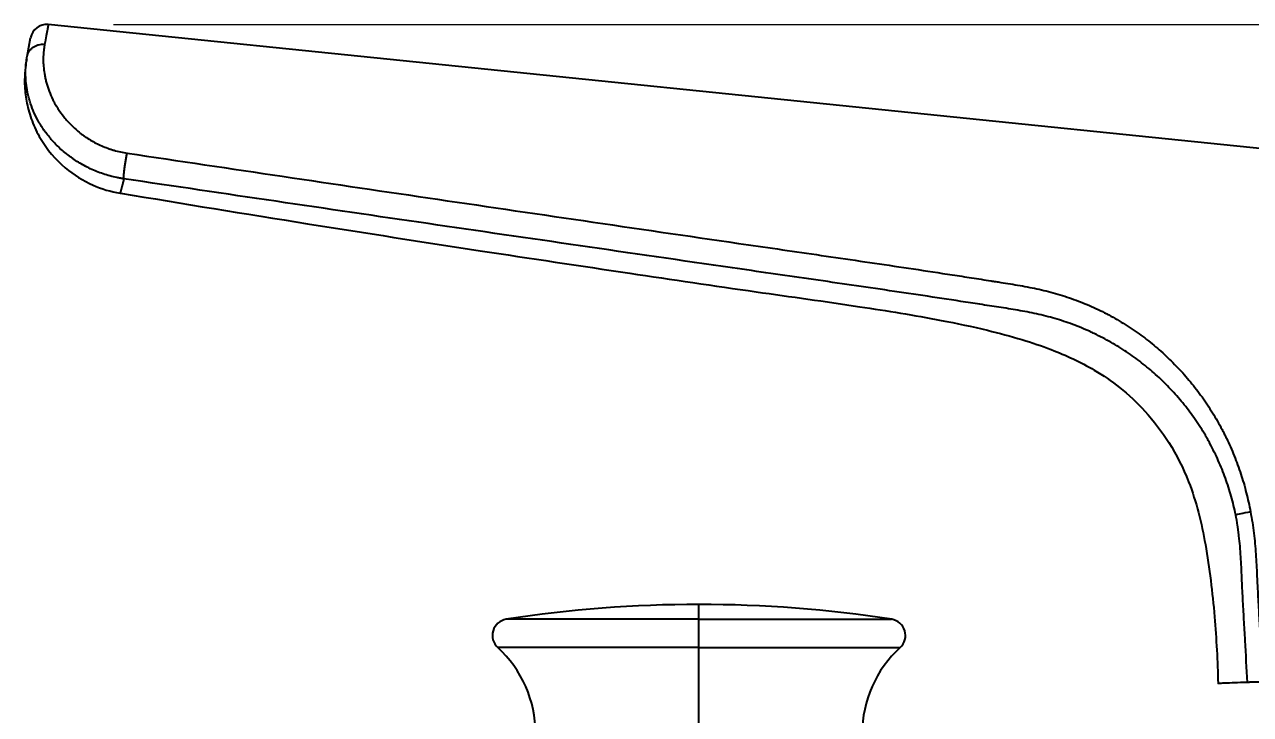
# Model space of a CAD drawing. Extents: x 1425 to 2779, y 0 to 992.
# Drawn here: x 2120.5 to 2195.6, y 469.9 to 512.1 of the extents above; entities that cross this region are included whole.
import ezdxf

# ---------------------------------------------------------------- set-up
doc = ezdxf.new("R2010")
doc.units = 0
doc.header["$LTSCALE"] = 10
doc.header["$MEASUREMENT"] = 0
doc.header["$PDMODE"] = 3
doc.header["$PDSIZE"] = -10
doc.layers.get('0').update_dxf_attribs({"linetype": 'CONTINUOUS'})
doc.layers.get('DEFPOINTS').update_dxf_attribs({"linetype": 'CONTINUOUS'})
doc.layers.add('1', color=7, linetype='CONTINUOUS')
doc.styles.add('Daelim Dimension', font='')
doc.styles.get('Daelim Dimension').set_extended_font_data('나눔고딕')
doc.dimstyles.new('DEFAULT', dxfattribs={"dimscale": 2, "dimtxt": 2, "dimasz": 2, "dimexe": 0, "dimexo": 2, "dimgap": 1, "dimtad": 1, "dimdec": 1, "dimzin": 9, "dimdsep": 46, "dimtxsty": 'Daelim Dimension', "dimcen": 0.5, "dimclrd": 252, "dimclre": 252, "dimclrt": 3, "dimadec": 1, "dimazin": 0, "dimtfac": 1, "dimtdec": 1, "dimtix": 1, "dimtmove": 0, "dimatfit": 3, "dimfxl": 1, "dimtolj": 1, "dimtzin": 1, "dimlwd": 9, "dimlwe": 9, "dimarcsym": 0})

# ---------------------------------------------------------------- blocks, each defined once
blk = doc.blocks.new('*D17')
at = {"color": 5, "lineweight": 9, "ltscale": 0.5, "transparency": 16777216}
for p, q in [((2125.992, 512.097), (2302.11, 512.097)), ((2302.11, 364.429), (2302.11, 508.097)), ((2268.773, 360.429), (2302.11, 360.429))]:
    blk.add_line(p, q, dxfattribs=at)
at = {"color": 5, "ltscale": 0.5, "transparency": 16777216}
for points in [[(2301.443, 508.097), (2302.777, 508.097), (2302.11, 512.097)], [(2301.443, 364.429), (2302.777, 364.429), (2302.11, 360.429)]]:
    blk.add_solid(points, dxfattribs=at)
at = {"layer": 'DEFPOINTS', "color": 0, "ltscale": 0.5, "transparency": 16777216}
for p in [(2121.992, 512.097), (2302.11, 512.097), (2264.773, 360.429)]:
    blk.add_point(p, dxfattribs=at)
at = {"color": 7, "lineweight": -3, "ltscale": 0.5, "transparency": 16777216, "insert": (2294.466, 436.263), "char_height": 10, "attachment_point": 5, "rotation": 90, "style": 'Daelim Dimension'}
blk.add_mtext('\\A1;151.5', dxfattribs=at)

msp = doc.modelspace()

# ---------------------------------------------------------------- linework, layer by layer
at = {"layer": '1', "color": 7, "linetype": 'Continuous', "lineweight": -3}
for p, q in [((2220.757, 502.009), (2121.987, 512.098)), ((2120.695, 510.142), (2120.907, 511.285)), ((2120.695, 510.141), (2120.695, 510.142)), ((2161.839, 475.686), (2161.839, 476.598)), ((2161.839, 475.686), (2150.035, 475.686)), ((2161.839, 475.686), (2173.642, 475.686)), ((2161.839, 473.959), (2161.839, 475.686)), ((2161.839, 473.959), (2149.515, 473.959)), ((2161.839, 468.698), (2161.839, 473.959)), ((2161.839, 473.959), (2174.162, 473.959))]:
    msp.add_line(p, q, dxfattribs=at)
for centre, radius, start, end in [((2121.89, 511.102), 1, 84.75487, 169.49507), ((2161.839, 399.747), 76.851, 90, 98.83502), ((2161.839, 399.747), 76.851, 81.16498, 90), ((2150.189, 474.698), 1, 98.83502, 227.6589), ((2173.489, 474.698), 1, 312.3411, 81.16498), ((2144.721, 468.698), 7.117, 0, 47.6589), ((2178.956, 468.698), 7.117, 132.3411, 180)]:
    msp.add_arc(centre, radius, start, end, dxfattribs=at)
msp.add_ellipse((2195.672, 482.262), major_axis=(-0.981, -0.195), ratio=0.010859, start_param=4.766964, end_param=6.079465, dxfattribs=at)
for points, knots in [([(2121.992, 512.097), (2121.992, 512.097), (2121.992, 512.097), (2121.992, 512.097), (2121.991, 512.091), (2121.987, 512.072), (2121.986, 512.064), (2121.983, 512.049), (2121.982, 512.044), (2121.98, 512.033), (2121.979, 512.027), (2121.968, 511.969), (2121.954, 511.893), (2121.917, 511.69), (2121.894, 511.564), (2121.838, 511.263), (2121.806, 511.088), (2121.769, 510.887)], [0, 0, 0, 0, 0.000142, 0.000142, 0.125125, 0.125125, 0.187616, 0.187616, 0.218861, 0.218861, 0.250107, 0.250107, 0.500071, 0.500071, 0.750036, 0.750036, 1, 1, 1, 1]), ([(2120.695, 510.142), (2120.706, 510.199), (2120.722, 510.255), (2120.765, 510.363), (2120.792, 510.414), (2120.857, 510.512), (2120.894, 510.558), (2120.976, 510.642), (2121.022, 510.681), (2121.12, 510.749), (2121.173, 510.779), (2121.284, 510.828), (2121.342, 510.848), (2121.461, 510.878), (2121.522, 510.887), (2121.645, 510.895), (2121.707, 510.894), (2121.769, 510.887)], [0, 0, 0, 0, 0.125, 0.125, 0.25, 0.25, 0.375, 0.375, 0.5, 0.5, 0.625, 0.625, 0.75, 0.75, 0.875, 0.875, 1, 1, 1, 1]), ([(2121.769, 510.887), (2121.76, 510.838), (2121.752, 510.788), (2121.74, 510.71), (2121.736, 510.683), (2121.729, 510.63), (2121.711, 510.495), (2121.698, 510.351), (2121.686, 510.109), (2121.683, 509.983), (2121.689, 509.719), (2121.696, 509.582), (2121.724, 509.296), (2121.745, 509.148), (2121.787, 508.917), (2121.803, 508.838), (2121.831, 508.718), (2121.841, 508.678), (2121.861, 508.597), (2121.872, 508.556), (2121.929, 508.351), (2121.984, 508.183), (2122.114, 507.842), (2122.19, 507.669), (2122.321, 507.406), (2122.368, 507.318), (2122.443, 507.185), (2122.482, 507.119), (2122.523, 507.052), (2122.55, 507.007), (2122.564, 506.985), (2122.692, 506.785), (2122.818, 506.609), (2123.095, 506.264), (2123.247, 506.095), (2123.579, 505.767), (2123.759, 505.608), (2124.004, 505.417), (2124.054, 505.38), (2124.155, 505.306), (2124.308, 505.197), (2124.468, 505.095), (2124.795, 504.9), (2125.023, 504.782), (2125.384, 504.625), (2125.507, 504.576), (2125.696, 504.507), (2125.76, 504.485), (2125.888, 504.444), (2125.953, 504.424), (2126.148, 504.367), (2126.41, 504.301), (2126.679, 504.251), (2126.814, 504.231)], [0, 0, 0, 0, 0.03125, 0.03125, 0.046875, 0.046875, 0.0625, 0.125, 0.125, 0.1875, 0.1875, 0.25, 0.25, 0.3125, 0.3125, 0.34375, 0.34375, 0.359375, 0.359375, 0.375, 0.375, 0.4375, 0.4375, 0.5, 0.5, 0.53125, 0.53125, 0.546875, 0.554687, 0.554687, 0.5625, 0.5625, 0.625, 0.625, 0.6875, 0.6875, 0.75, 0.75, 0.765625, 0.765625, 0.78125, 0.8125, 0.8125, 0.875, 0.875, 0.90625, 0.90625, 0.921875, 0.921875, 0.9375, 0.9375, 0.96875, 1, 1, 1, 1]), ([(2120.672, 510.012), (2120.658, 509.956), (2120.625, 509.753), (2120.549, 509.196), (2120.532, 508.309), (2120.658, 507.27), (2120.972, 506.176), (2121.652, 504.758), (2122.867, 503.317), (2124.624, 502.225), (2125.814, 501.873), (2126.396, 501.773)], [0, 0, 0, 0, 0.073875, 0.170947, 0.256196, 0.340745, 0.430043, 0.523787, 0.707263, 0.864567, 1, 1, 1, 1]), ([(2126.622, 502.657), (2126.613, 502.658), (2126.604, 502.659), (2126.586, 502.662), (2126.559, 502.666), (2126.496, 502.676), (2126.371, 502.698), (2126.264, 502.719), (2126.051, 502.764), (2125.769, 502.831), (2125.493, 502.915), (2125.219, 503.006), (2125.084, 503.055), (2124.689, 503.213), (2124.435, 503.332), (2123.948, 503.594), (2123.714, 503.737), (2123.434, 503.931), (2123.378, 503.971), (2123.296, 504.031), (2123.269, 504.052), (2123.215, 504.093), (2123.081, 504.196), (2122.953, 504.302), (2122.656, 504.561), (2122.473, 504.74), (2122.134, 505.11), (2121.977, 505.301), (2121.798, 505.545), (2121.745, 505.618), (2121.694, 505.692), (2121.661, 505.742), (2121.644, 505.767), (2121.563, 505.891), (2121.501, 505.991), (2121.328, 506.289), (2121.226, 506.487), (2121.049, 506.881), (2120.973, 507.076), (2120.877, 507.366), (2120.847, 507.462), (2120.794, 507.653), (2120.77, 507.747), (2120.707, 508.024), (2120.675, 508.202), (2120.629, 508.548), (2120.615, 508.714), (2120.601, 509.035), (2120.601, 509.189), (2120.612, 509.484), (2120.623, 509.625), (2120.645, 509.826), (2120.658, 509.924), (2120.676, 510.034), (2120.685, 510.088), (2120.69, 510.115), (2120.692, 510.126), (2120.693, 510.134), (2120.694, 510.137), (2120.695, 510.141)], [0, 0, 0, 0, 0.001953, 0.001953, 0.003906, 0.007813, 0.015625, 0.03125, 0.03125, 0.0625, 0.09375, 0.09375, 0.125, 0.125, 0.1875, 0.1875, 0.25, 0.25, 0.265625, 0.265625, 0.273438, 0.273438, 0.28125, 0.3125, 0.3125, 0.375, 0.375, 0.4375, 0.4375, 0.453125, 0.460938, 0.460938, 0.46875, 0.46875, 0.5, 0.5, 0.5625, 0.5625, 0.625, 0.625, 0.65625, 0.65625, 0.6875, 0.6875, 0.75, 0.75, 0.8125, 0.8125, 0.875, 0.875, 0.9375, 0.9375, 0.96875, 0.984375, 0.992188, 0.996094, 0.998047, 0.998047, 1, 1, 1, 1]), ([(2126.622, 502.657), (2126.619, 502.669), (2126.617, 502.692), (2126.617, 502.758), (2126.619, 502.802), (2126.626, 502.906), (2126.631, 502.968), (2126.645, 503.104), (2126.653, 503.178), (2126.672, 503.337), (2126.683, 503.42), (2126.707, 503.589), (2126.72, 503.676), (2126.746, 503.846), (2126.76, 503.929), (2126.787, 504.088), (2126.801, 504.163), (2126.814, 504.231)], [0, 0, 0, 0, 0.125, 0.125, 0.25, 0.25, 0.375, 0.375, 0.5, 0.5, 0.625, 0.625, 0.75, 0.75, 0.875, 0.875, 1, 1, 1, 1]), ([(2126.814, 504.231), (2129.984, 503.756), (2133.154, 503.282), (2139.494, 502.34), (2142.664, 501.87), (2149.007, 500.936), (2152.178, 500.471), (2158.522, 499.543), (2161.693, 499.08), (2165.659, 498.503), (2166.452, 498.388), (2168.038, 498.158), (2168.831, 498.043), (2171.21, 497.696), (2172.796, 497.464), (2175.174, 497.109), (2175.966, 496.99), (2177.154, 496.809), (2177.55, 496.748), (2178.342, 496.625), (2178.738, 496.564), (2179.331, 496.471), (2179.628, 496.424), (2180.024, 496.362), (2180.42, 496.3), (2180.716, 496.253), (2181.111, 496.188), (2181.309, 496.155), (2181.899, 496.051), (2182.291, 495.976), (2182.871, 495.847), (2183.063, 495.802), (2183.445, 495.704), (2183.634, 495.651), (2184.199, 495.485), (2184.571, 495.362), (2185.303, 495.089), (2185.664, 494.94), (2186.198, 494.696), (2186.375, 494.612), (2186.594, 494.502), (2186.638, 494.48), (2186.725, 494.435), (2186.769, 494.413), (2186.899, 494.344), (2187.331, 494.114), (2187.748, 493.866), (2188.398, 493.45), (2188.714, 493.231), (2189.329, 492.773), (2189.628, 492.533), (2190.21, 492.034), (2190.493, 491.774), (2190.905, 491.367), (2191.04, 491.229), (2191.307, 490.947), (2191.438, 490.804), (2191.822, 490.369), (2192.067, 490.071), (2192.538, 489.458), (2192.763, 489.144), (2193.192, 488.498), (2193.396, 488.166), (2193.687, 487.656), (2193.782, 487.483), (2193.896, 487.265), (2193.919, 487.221), (2193.964, 487.133), (2193.987, 487.089), (2194.054, 486.956), (2194.097, 486.868), (2194.312, 486.422), (2194.471, 486.061), (2194.765, 485.329), (2194.9, 484.958), (2195.147, 484.205), (2195.259, 483.824), (2195.457, 483.051), (2195.543, 482.659), (2195.616, 482.262)], [0, 0, 0, 0, 0.125, 0.125, 0.25, 0.25, 0.375, 0.375, 0.5, 0.5, 0.53125, 0.53125, 0.5625, 0.5625, 0.625, 0.625, 0.65625, 0.65625, 0.671875, 0.671875, 0.6875, 0.6875, 0.695312, 0.699219, 0.703125, 0.710937, 0.710937, 0.71875, 0.71875, 0.734375, 0.734375, 0.742187, 0.742187, 0.75, 0.75, 0.765625, 0.765625, 0.78125, 0.78125, 0.789062, 0.789062, 0.791016, 0.791016, 0.792969, 0.792969, 0.796875, 0.8125, 0.8125, 0.828125, 0.828125, 0.84375, 0.84375, 0.859375, 0.859375, 0.867187, 0.867187, 0.875, 0.875, 0.890625, 0.890625, 0.90625, 0.90625, 0.921875, 0.921875, 0.929687, 0.929687, 0.931641, 0.931641, 0.933594, 0.933594, 0.9375, 0.9375, 0.953125, 0.953125, 0.96875, 0.96875, 0.984375, 0.984375, 1, 1, 1, 1]), ([(2126.623, 502.657), (2126.621, 502.65), (2126.618, 502.637), (2126.613, 502.617), (2126.608, 502.598), (2126.603, 502.578), (2126.598, 502.559), (2126.593, 502.541), (2126.589, 502.522), (2126.584, 502.504), (2126.579, 502.486), (2126.575, 502.468), (2126.57, 502.451), (2126.566, 502.433), (2126.561, 502.416), (2126.557, 502.399), (2126.553, 502.383), (2126.548, 502.366), (2126.544, 502.35), (2126.54, 502.334), (2126.536, 502.318), (2126.532, 502.303), (2126.528, 502.288), (2126.524, 502.272), (2126.52, 502.258), (2126.516, 502.243), (2126.512, 502.229), (2126.509, 502.215), (2126.505, 502.201), (2126.501, 502.187), (2126.498, 502.174), (2126.494, 502.16), (2126.491, 502.147), (2126.487, 502.135), (2126.484, 502.122), (2126.481, 502.11), (2126.477, 502.098), (2126.474, 502.086), (2126.471, 502.074), (2126.468, 502.063), (2126.465, 502.051), (2126.462, 502.04), (2126.459, 502.03), (2126.456, 502.019), (2126.453, 502.009), (2126.451, 501.999), (2126.448, 501.989), (2126.445, 501.979), (2126.443, 501.97), (2126.44, 501.961), (2126.438, 501.952), (2126.436, 501.943), (2126.433, 501.935), (2126.431, 501.927), (2126.429, 501.918), (2126.427, 501.911), (2126.425, 501.903), (2126.423, 501.896), (2126.421, 501.889), (2126.419, 501.882), (2126.417, 501.875), (2126.415, 501.868), (2126.413, 501.862), (2126.412, 501.856), (2126.41, 501.85), (2126.409, 501.845), (2126.407, 501.839), (2126.406, 501.834), (2126.404, 501.829), (2126.403, 501.825), (2126.402, 501.82), (2126.401, 501.816), (2126.4, 501.812), (2126.399, 501.808), (2126.398, 501.805), (2126.397, 501.801), (2126.396, 501.798), (2126.395, 501.795), (2126.394, 501.793), (2126.394, 501.79), (2126.393, 501.788), (2126.392, 501.786), (2126.392, 501.784), (2126.392, 501.783), (2126.391, 501.781), (2126.391, 501.78), (2126.391, 501.779), (2126.39, 501.779), (2126.39, 501.778), (2126.39, 501.778), (2126.39, 501.778), (2126.39, 501.778)], [0, 0, 0, 0, 0.0113, 0.0226, 0.0339, 0.045198, 0.056497, 0.067795, 0.079092, 0.090389, 0.101686, 0.112982, 0.124277, 0.135573, 0.146867, 0.158162, 0.169456, 0.180749, 0.192042, 0.203335, 0.214627, 0.225919, 0.237211, 0.248502, 0.259792, 0.271083, 0.282373, 0.293662, 0.304951, 0.31624, 0.327529, 0.338817, 0.350104, 0.361392, 0.372679, 0.383966, 0.395252, 0.406538, 0.417824, 0.42911, 0.440395, 0.45168, 0.462965, 0.474249, 0.485533, 0.496817, 0.5081, 0.519383, 0.530666, 0.541949, 0.553232, 0.564514, 0.575796, 0.587078, 0.598359, 0.609641, 0.620922, 0.632203, 0.643483, 0.654764, 0.666044, 0.677324, 0.688604, 0.699884, 0.711164, 0.722443, 0.733722, 0.745002, 0.756281, 0.767559, 0.778838, 0.790117, 0.801395, 0.812673, 0.823952, 0.83523, 0.846508, 0.857786, 0.869064, 0.880341, 0.891619, 0.902897, 0.914174, 0.925452, 0.936729, 0.948006, 0.959284, 0.970561, 0.981838, 0.993115, 1, 1, 1, 1]), ([(2194.711, 482.073), (2194.634, 482.462), (2194.542, 482.844), (2194.384, 483.408), (2194.328, 483.594), (2194.209, 483.964), (2194.021, 484.515), (2193.805, 485.052), (2193.49, 485.758), (2193.32, 486.105), (2193.091, 486.532), (2193.045, 486.616), (2192.95, 486.785), (2192.807, 487.035), (2192.657, 487.28), (2192.349, 487.762), (2192.133, 488.075), (2191.681, 488.681), (2191.444, 488.975), (2190.95, 489.546), (2190.693, 489.822), (2190.156, 490.359), (2189.88, 490.615), (2189.312, 491.107), (2189.02, 491.342), (2188.419, 491.791), (2188.111, 492.005), (2187.477, 492.412), (2187.152, 492.605), (2186.65, 492.879), (2186.481, 492.967), (2186.266, 493.074), (2186.223, 493.096), (2186.137, 493.138), (2186.007, 493.2), (2185.877, 493.261), (2185.441, 493.46), (2185.087, 493.606), (2184.369, 493.872), (2184.006, 493.993), (2183.452, 494.154), (2183.267, 494.205), (2182.893, 494.3), (2182.705, 494.345), (2182.137, 494.47), (2181.754, 494.542), (2181.176, 494.642), (2180.983, 494.674), (2180.596, 494.736), (2180.402, 494.766), (2180.014, 494.826), (2179.821, 494.856), (2179.433, 494.915), (2179.239, 494.945), (2178.658, 495.035), (2178.27, 495.095), (2177.107, 495.272), (2176.331, 495.389), (2174.779, 495.621), (2174.002, 495.736), (2171.673, 496.078), (2170.119, 496.304), (2167.788, 496.64), (2167.011, 496.753), (2165.456, 496.977), (2161.572, 497.539), (2157.687, 498.103), (2151.472, 499.006), (2148.365, 499.458), (2142.152, 500.366), (2139.045, 500.822), (2132.833, 501.737), (2129.728, 502.196), (2126.623, 502.657)], [0, 0, 0, 0, 0.015625, 0.015625, 0.023438, 0.023438, 0.03125, 0.046875, 0.046875, 0.0625, 0.0625, 0.066406, 0.066406, 0.070313, 0.078125, 0.078125, 0.09375, 0.09375, 0.109375, 0.109375, 0.125, 0.125, 0.140625, 0.140625, 0.15625, 0.15625, 0.171875, 0.171875, 0.1875, 0.1875, 0.195313, 0.195313, 0.197266, 0.197266, 0.199219, 0.203125, 0.203125, 0.21875, 0.21875, 0.234375, 0.234375, 0.242188, 0.242188, 0.25, 0.25, 0.265625, 0.265625, 0.273438, 0.273438, 0.28125, 0.28125, 0.289063, 0.289063, 0.296875, 0.296875, 0.3125, 0.3125, 0.34375, 0.34375, 0.375, 0.375, 0.4375, 0.4375, 0.46875, 0.46875, 0.5, 0.625, 0.625, 0.75, 0.75, 0.875, 0.875, 1, 1, 1, 1]), ([(2126.406, 501.777), (2130.224, 501.141), (2137.569, 499.944), (2147.969, 498.317), (2157.129, 496.944), (2164.876, 495.797), (2171.243, 494.914), (2175.976, 494.153), (2179.286, 493.46), (2181.538, 492.857), (2183.749, 492.117), (2185.783, 491.179), (2187.696, 489.872), (2189.265, 488.4), (2190.728, 486.47), (2192.1, 483.751), (2192.966, 480.122), (2193.442, 475.97), (2193.605, 473.126), (2193.631, 471.759)], [0, 0, 0, 0, 0.140927, 0.270903, 0.383242, 0.478139, 0.555999, 0.617258, 0.652614, 0.679087, 0.702052, 0.737494, 0.760176, 0.786147, 0.815453, 0.847928, 0.896257, 0.950301, 1, 1, 1, 1]), ([(2195.426, 471.824), (2195.382, 472.679), (2195.338, 473.534), (2195.279, 474.603), (2195.267, 474.817), (2195.244, 475.244), (2195.231, 475.458), (2195.195, 476.099), (2195.171, 476.527), (2195.137, 477.168), (2195.121, 477.489), (2195.105, 477.81), (2195.095, 478.024), (2195.091, 478.13), (2195.067, 478.665), (2195.048, 479.093), (2194.995, 479.948), (2194.962, 480.374), (2194.899, 480.906), (2194.886, 481.013), (2194.856, 481.225), (2194.809, 481.544), (2194.753, 481.861), (2194.711, 482.073)], [0, 0, 0, 0, 0.25, 0.25, 0.3125, 0.3125, 0.375, 0.375, 0.5, 0.5, 0.5625, 0.59375, 0.59375, 0.625, 0.625, 0.75, 0.75, 0.875, 0.875, 0.90625, 0.90625, 0.9375, 1, 1, 1, 1]), ([(2195.616, 482.262), (2195.659, 482.047), (2195.698, 481.832), (2195.767, 481.401), (2195.798, 481.185), (2195.877, 480.537), (2195.914, 480.104), (2195.971, 479.237), (2195.991, 478.803), (2196.015, 478.26), (2196.02, 478.151), (2196.03, 477.934), (2196.036, 477.825), (2196.051, 477.5), (2196.063, 477.283), (2196.097, 476.632), (2196.122, 476.198), (2196.158, 475.547), (2196.171, 475.33), (2196.195, 474.896), (2196.207, 474.679), (2196.266, 473.594), (2196.312, 472.726), (2196.356, 471.857)], [0, 0, 0, 0, 0.0625, 0.0625, 0.125, 0.125, 0.25, 0.25, 0.375, 0.375, 0.40625, 0.40625, 0.4375, 0.4375, 0.5, 0.5, 0.625, 0.625, 0.6875, 0.6875, 0.75, 0.75, 1, 1, 1, 1]), ([(2195.426, 471.824), (2195.128, 471.813), (2194.868, 471.804), (2194.423, 471.788), (2194.238, 471.782), (2194.053, 471.775), (2194.019, 471.774), (2193.954, 471.772), (2193.924, 471.77), (2193.841, 471.768), (2193.795, 471.766), (2193.684, 471.762), (2193.647, 471.761), (2193.647, 471.761), (2193.647, 471.761), (2193.647, 471.761)], [0, 0, 0, 0, 0.249887, 0.249887, 0.499775, 0.499775, 0.562246, 0.562246, 0.624718, 0.624718, 0.749662, 0.749662, 0.999549, 0.999549, 1, 1, 1, 1]), ([(2196.356, 471.857), (2196.299, 471.855), (2196.188, 471.851), (2196.081, 471.848), (2195.977, 471.844), (2195.927, 471.842), (2195.832, 471.839), (2195.788, 471.837), (2195.703, 471.834), (2195.665, 471.833), (2195.595, 471.83), (2195.564, 471.829), (2195.509, 471.827), (2195.486, 471.826), (2195.449, 471.825), (2195.435, 471.824), (2195.426, 471.824)], [0, 0, 0, 0, 0.125, 0.25, 0.25, 0.375, 0.375, 0.5, 0.5, 0.625, 0.625, 0.75, 0.75, 0.875, 0.875, 1, 1, 1, 1])]:
    msp.add_open_spline(points, degree=3, knots=knots, dxfattribs=at)

# ---------------------------------------------------------------- dimensions: what is measured, and where the dimension line sits
at = {"color": 5, "lineweight": -3, "ltscale": 0.5}
dim = msp.add_linear_dim(base=(2302.11, 512.097), p1=(2264.773, 360.429), p2=(2121.992, 512.097), angle=90, text='151.5', dimstyle='DEFAULT', override={"dimtxt": 5, "dimclrd": 5, "dimclre": 5, "dimclrt": 7}, dxfattribs=at)
dim.commit()
dim.dimension.update_dxf_attribs({"geometry": '*D17', "text_midpoint": (2294.466, 436.263)})

doc.saveas('drawing.dxf')
